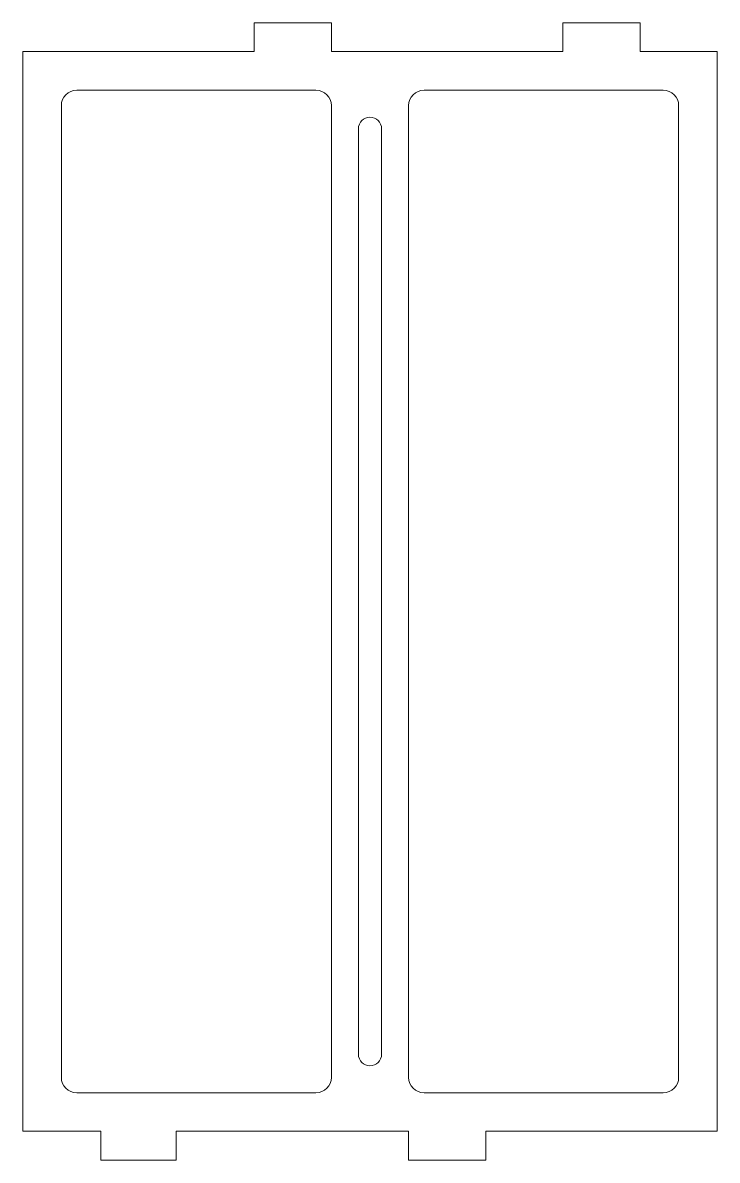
# Model space of a CAD drawing. Header units: inches. Extents: x 0.42 to 4.92, y 0.23 to 7.61.
import ezdxf

# ---------------------------------------------------------------- set-up
doc = ezdxf.new("R2010")
doc.units = ezdxf.units.IN
doc.header["$MEASUREMENT"] = 0

msp = doc.modelspace()

# ---------------------------------------------------------------- linework, layer by layer
at = {"color": 7, "linetype": 'Continuous', "lineweight": 15}
for p, q in [((1.9176, 7.6063), (1.9176, 7.4188)), ((1.9176, 7.6063), (2.4176, 7.6063)), ((2.4176, 7.6063), (2.4176, 7.4188)), ((3.9176, 7.6063), (3.9176, 7.4188)), ((3.9176, 7.6063), (4.4176, 7.6063)), ((4.4176, 7.6063), (4.4176, 7.4188)), ((1.9176, 7.4188), (0.4176, 7.4188)), ((0.4176, 7.4188), (0.4176, 0.4188)), ((3.9176, 7.4188), (2.4176, 7.4188)), ((4.9176, 7.4188), (4.4176, 7.4188)), ((4.9176, 0.4188), (4.9176, 7.4188)), ((2.3176, 7.1688), (0.7676, 7.1688)), ((4.5676, 7.1688), (3.0176, 7.1688)), ((0.6676, 7.0688), (0.6676, 0.7688)), ((2.4176, 0.7688), (2.4176, 7.0688)), ((2.9176, 7.0688), (2.9176, 0.7688)), ((4.6676, 0.7688), (4.6676, 7.0688)), ((2.5926, 0.9188), (2.5926, 6.9188)), ((2.7426, 6.9188), (2.7426, 0.9188)), ((0.7676, 0.6688), (2.3176, 0.6688)), ((3.0176, 0.6688), (4.5676, 0.6688)), ((0.4176, 0.4188), (0.9238, 0.4188)), ((0.9238, 0.2313), (0.9238, 0.4188)), ((1.4114, 0.2313), (1.4114, 0.4188)), ((1.4114, 0.4188), (2.9176, 0.4188)), ((2.9176, 0.2313), (2.9176, 0.4188)), ((3.4176, 0.4188), (4.9176, 0.4188)), ((3.4176, 0.2313), (3.4176, 0.4188)), ((1.4114, 0.2313), (0.9238, 0.2313)), ((3.4176, 0.2313), (2.9176, 0.2313))]:
    msp.add_line(p, q, dxfattribs=at)
for centre, radius, start, end in [((0.7676, 7.0688), 0.1, 90, 180), ((2.3176, 7.0688), 0.1, 0, 90), ((3.0176, 7.0688), 0.1, 90, 180), ((4.5676, 7.0688), 0.1, 0, 90), ((2.6676, 6.9188), 0.075, 0, 180), ((2.6676, 0.9188), 0.075, 180, 0), ((0.7676, 0.7688), 0.1, 180, 270), ((2.3176, 0.7688), 0.1, 270, 0), ((3.0176, 0.7688), 0.1, 180, 270), ((4.5676, 0.7688), 0.1, 270, 0)]:
    msp.add_arc(centre, radius, start, end, dxfattribs=at)

doc.saveas('drawing.dxf')
